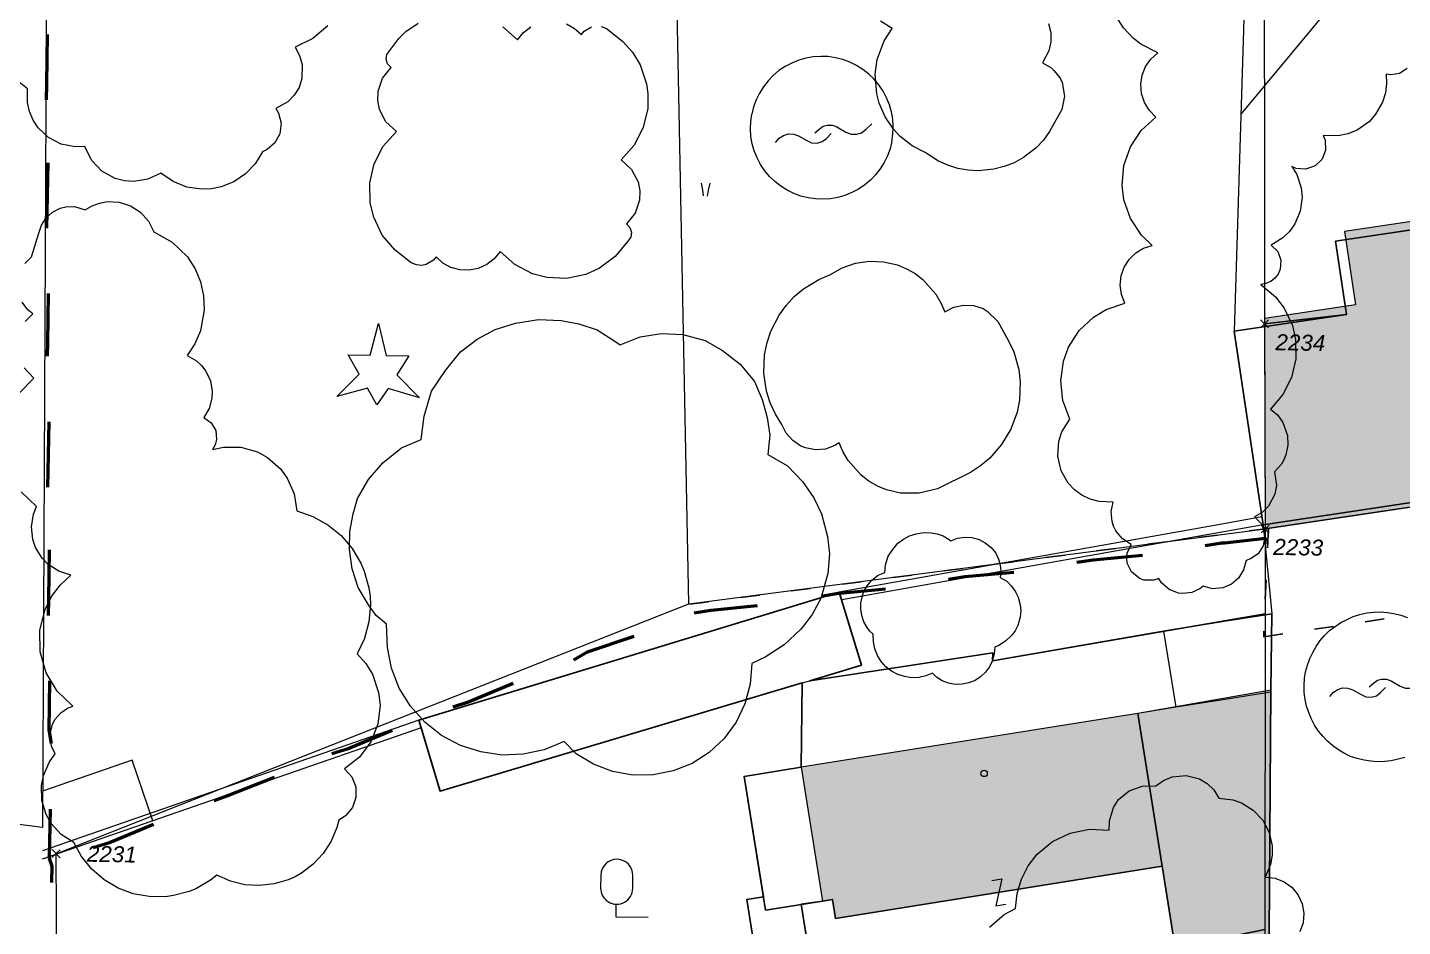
# Model space of a CAD drawing. Header units: metres. Extents: x -208 to 1512, y -277 to 123.
# Drawn here: x -57.5 to -14.64, y -49.26 to -21.24 of the extents above; entities that cross this region are included whole.
import ezdxf
from ezdxf.enums import TextEntityAlignment as Align

# ---------------------------------------------------------------- set-up
doc = ezdxf.new("R2010")
doc.units = ezdxf.units.M
doc.header["$MEASUREMENT"] = 0
doc.linetypes.add('Grenzlinie', pattern=[1.6, 0.6, -1])
for name, color, linetype in [('725 Nachbarbebauung', 7, 'Continuous'), ('730_DKM_Gebäude', 7, 'Continuous'), ('730_DKM_Grenzen', 7, 'Continuous'), ('730_DKM_Objekte', 7, 'Continuous'), ('730_DKM_Punkte', 7, 'Continuous'), ('740_WienGV_Flwd-Bebauungsplan', 7, 'Continuous'), ('740_WienGV_KartogrSymbole', 7, 'Continuous'), ('740_WienGV_L_Baum_ -gruppen_ Grünflächen', 7, 'Continuous'), ('740_WienGV_L_Gebäude', 7, 'Continuous'), ('740_WienGV_L_Mauer_Sockel', 7, 'Continuous'), ('Neubau_840 Baulinien', 7, 'Continuous')]:
    doc.layers.add(name, color=color, linetype=linetype)
doc.styles.add('ERSTELLTER_STIL_1', font='arial.ttf')

# ---------------------------------------------------------------- blocks, each defined once
blk = doc.blocks.new('Decke_3_4', base_point=(-16.108, -29.889))
at = {"layer": '725 Nachbarbebauung', "linetype": 'Continuous', "lineweight": 0, "true_color": 0x1f1f1f}
blk.add_hatch(color=250, dxfattribs=at).paths.add_polyline_path([(-16.108, -29.889), (-18.942, -30.308), (-18.919, -36.87), (-9.962, -35.528), (-11.125, -27.588), (-12.991, -27.865), (-13.107, -27.103), (-16.447, -27.603)])
at = {"layer": '725 Nachbarbebauung', "color": 8, "linetype": 'Continuous', "lineweight": 13, "flags": 128}
blk.add_lwpolyline([(-16.108, -29.889), (-18.942, -30.308), (-18.919, -36.87), (-9.962, -35.528), (-11.125, -27.588), (-12.991, -27.865), (-13.107, -27.103), (-16.447, -27.603)], close=True, dxfattribs=at)
blk = doc.blocks.new('Decke_42_4', base_point=(-22.895, -42.618))
at = {"layer": '725 Nachbarbebauung', "linetype": 'Continuous', "lineweight": 0, "true_color": 0x1f1f1f}
blk.add_hatch(color=250, dxfattribs=at).paths.add_polyline_path([(-22.895, -42.618), (-21.729, -49.93), (-20.445, -49.744), (-18.8, -49.514), (-18.741, -41.894)])
at = {"layer": '725 Nachbarbebauung', "color": 8, "linetype": 'Continuous', "lineweight": 13, "flags": 128}
blk.add_lwpolyline([(-22.895, -42.618), (-21.729, -49.93), (-20.445, -49.744), (-18.8, -49.514), (-18.741, -41.894)], close=True, dxfattribs=at)
blk = doc.blocks.new('Decke_43_4', base_point=(-22.895, -42.618))
at = {"layer": '725 Nachbarbebauung', "linetype": 'Continuous', "lineweight": 0, "true_color": 0x1f1f1f}
blk.add_hatch(color=250, dxfattribs=at).paths.add_polyline_path([(-22.895, -42.618), (-33.387, -44.296), (-32.724, -48.468), (-32.413, -48.414), (-32.313, -49.006), (-22.132, -47.382)])
at = {"layer": '725 Nachbarbebauung', "color": 8, "linetype": 'Continuous', "lineweight": 13, "flags": 128}
blk.add_lwpolyline([(-22.895, -42.618), (-33.387, -44.296), (-32.724, -48.468), (-32.413, -48.414), (-32.313, -49.006), (-22.132, -47.382)], close=True, dxfattribs=at)
blk = doc.blocks.new('FIG0520[25]_4', base_point=(-38.887, -48.07))
at = {"layer": '730_DKM_Objekte', "color": 8, "linetype": 'Continuous', "lineweight": 13}
for p, q in [((-39.63, -47.657), (-39.637, -48.057)), ((-38.637, -48.075), (-38.63, -47.675)), ((-39.154, -48.966), (-39.147, -48.566)), ((-38.154, -48.984), (-39.154, -48.966))]:
    blk.add_line(p, q, dxfattribs=at)
for centre, start, end in [((-39.13, -47.666), 358.95, 178.95), ((-39.137, -48.066), 178.95, 358.95)]:
    blk.add_arc(centre, 0.5, start, end, dxfattribs=at)
blk = doc.blocks.new('FIG0410[26]_4', base_point=(-27.682, -44.49))
at = {"layer": '730_DKM_Objekte', "color": 8, "linetype": 'Continuous', "lineweight": 13}
blk.add_circle((-27.682, -44.49), 0.1, dxfattribs=at)
blk = doc.blocks.new('FIG0200[41]_4', base_point=(-18.919, -36.87))
at = {"layer": '730_DKM_Punkte', "color": 8, "linetype": 'Continuous', "lineweight": 13}
for p, q in [((-19.046, -36.992), (-18.792, -36.747)), ((-19.041, -36.742), (-18.796, -36.997))]:
    blk.add_line(p, q, dxfattribs=at)
at = {"layer": '730_DKM_Punkte', "color": 8, "lineweight": 13, "style": 'ERSTELLTER_STIL_1'}
blk.add_attdef('PNUM', text='', height=0.5, rotation=358.95, dxfattribs=at).set_placement((-18.302, -37.279), align=Align.BOTTOM_LEFT)
blk = doc.blocks.new('FIG0200[42]_4', base_point=(-56.611, -46.991))
at = {"layer": '730_DKM_Punkte', "color": 8, "linetype": 'Continuous', "lineweight": 13}
for p, q in [((-56.738, -47.113), (-56.483, -46.868)), ((-56.733, -46.863), (-56.488, -47.118))]:
    blk.add_line(p, q, dxfattribs=at)
at = {"layer": '730_DKM_Punkte', "color": 8, "lineweight": 13, "style": 'ERSTELLTER_STIL_1'}
blk.add_attdef('PNUM', text='', height=0.5, rotation=358.95, dxfattribs=at).set_placement((-55.994, -47.4), align=Align.BOTTOM_LEFT)
blk = doc.blocks.new('FIG0200[44]_4', base_point=(-18.942, -30.478))
at = {"layer": '730_DKM_Punkte', "color": 8, "linetype": 'Continuous', "lineweight": 13}
for p, q in [((-19.069, -30.601), (-18.814, -30.355)), ((-19.064, -30.351), (-18.819, -30.605))]:
    blk.add_line(p, q, dxfattribs=at)
at = {"layer": '730_DKM_Punkte', "color": 8, "lineweight": 13, "style": 'ERSTELLTER_STIL_1'}
blk.add_attdef('PNUM', text='', height=0.5, rotation=358.95, dxfattribs=at).set_placement((-18.325, -30.887), align=Align.BOTTOM_LEFT)
blk = doc.blocks.new('FIG0320[63]_4', base_point=(-27.223, -48.194))
at = {"layer": '730_DKM_Objekte', "color": 8, "linetype": 'Continuous', "lineweight": 13}
for p, q in [((-27.444, -47.824), (-27.128, -47.774)), ((-27.128, -47.774), (-27.318, -48.614)), ((-27.318, -48.614), (-27.002, -48.564))]:
    blk.add_line(p, q, dxfattribs=at)
blk = doc.blocks.new('GI00131_ATT627(WIESE)0[68]_4', base_point=(-36.369, -26.292))
at = {"layer": '740_WienGV_L_Baum_ -gruppen_ Grünflächen', "color": 252, "linetype": 'Continuous', "lineweight": 13, "true_color": 0x949494}
for p, q in [((-36.505, -26.089), (-36.465, -26.31)), ((-36.273, -26.308), (-36.225, -26.095)), ((-36.465, -26.31), (-36.445, -26.491)), ((-36.301, -26.493), (-36.273, -26.308))]:
    blk.add_line(p, q, dxfattribs=at)
blk = doc.blocks.new('GI0007_ATT22(LAUB)0[78]_4', base_point=(-29.033, -39.348))
at = {"layer": '740_WienGV_L_Baum_ -gruppen_ Grünflächen', "color": 252, "linetype": 'Continuous', "lineweight": 13, "true_color": 0x949494}
for p, q in [((-30.373, -37.316), (-30.2, -37.184)), ((-30.2, -37.184), (-30.013, -37.084)), ((-30.013, -37.084), (-29.802, -37.017)), ((-29.802, -37.017), (-29.564, -36.979)), ((-29.564, -36.979), (-29.329, -36.99)), ((-29.329, -36.99), (-29.145, -37.026)), ((-29.145, -37.026), (-28.954, -37.086)), ((-28.954, -37.086), (-28.771, -37.203)), ((-28.771, -37.203), (-28.715, -37.243)), ((-28.715, -37.243), (-28.507, -37.158)), ((-28.507, -37.158), (-28.286, -37.123)), ((-28.286, -37.123), (-28.063, -37.134)), ((-28.063, -37.134), (-27.833, -37.196)), ((-27.833, -37.196), (-27.65, -37.302)), ((-30.676, -37.723), (-30.53, -37.509)), ((-30.53, -37.509), (-30.373, -37.316)), ((-27.65, -37.302), (-27.467, -37.444)), ((-27.467, -37.444), (-27.318, -37.625)), ((-27.318, -37.625), (-27.239, -37.811)), ((-30.781, -38.226), (-30.752, -37.985)), ((-30.752, -37.985), (-30.676, -37.723)), ((-27.239, -37.811), (-27.186, -37.997)), ((-27.186, -37.997), (-27.161, -38.182)), ((-31.329, -38.642), (-31.18, -38.467)), ((-31.18, -38.467), (-30.985, -38.311)), ((-30.985, -38.311), (-30.781, -38.226)), ((-27.161, -38.182), (-27.179, -38.381)), ((-27.179, -38.381), (-26.975, -38.498)), ((-26.975, -38.498), (-26.821, -38.661)), ((-31.524, -39.183), (-31.488, -38.999)), ((-31.488, -38.999), (-31.443, -38.839)), ((-31.443, -38.839), (-31.329, -38.642)), ((-26.821, -38.661), (-26.704, -38.83)), ((-26.704, -38.83), (-26.621, -38.999)), ((-26.621, -38.999), (-26.562, -39.235)), ((-31.527, -39.368), (-31.524, -39.183)), ((-31.499, -39.571), (-31.527, -39.368)), ((-26.562, -39.235), (-26.54, -39.413)), ((-26.54, -39.413), (-26.558, -39.619)), ((-31.435, -39.764), (-31.499, -39.571)), ((-31.328, -39.944), (-31.435, -39.764)), ((-26.558, -39.619), (-26.63, -39.877)), ((-31.248, -40.055), (-31.328, -39.944)), ((-31.143, -40.146), (-31.248, -40.055)), ((-31.133, -40.388), (-31.143, -40.146)), ((-26.839, -40.2), (-27.009, -40.361)), ((-26.821, -40.176), (-26.839, -40.2)), ((-26.719, -40.042), (-26.821, -40.176)), ((-26.63, -39.877), (-26.719, -40.042)), ((-31.091, -40.602), (-31.133, -40.388)), ((-31.01, -40.81), (-31.091, -40.602)), ((-27.347, -40.553), (-27.365, -40.766)), ((-27.207, -40.488), (-27.347, -40.553)), ((-27.009, -40.361), (-27.207, -40.488)), ((-30.892, -40.997), (-31.01, -40.81)), ((-30.742, -41.163), (-30.892, -40.997)), ((-27.418, -40.972), (-27.511, -41.162)), ((-27.365, -40.766), (-27.418, -40.972)), ((-30.571, -41.301), (-30.742, -41.163)), ((-30.373, -41.405), (-30.571, -41.301)), ((-30.161, -41.472), (-30.373, -41.405)), ((-29.942, -41.505), (-30.161, -41.472)), ((-29.721, -41.495), (-29.942, -41.505)), ((-29.503, -41.449), (-29.721, -41.495)), ((-29.295, -41.364), (-29.503, -41.449)), ((-29.17, -41.491), (-29.295, -41.364)), ((-28.991, -41.601), (-29.17, -41.491)), ((-27.79, -41.477), (-27.966, -41.591)), ((-27.635, -41.334), (-27.79, -41.477)), ((-27.511, -41.162), (-27.635, -41.334)), ((-28.793, -41.675), (-28.991, -41.601)), ((-28.584, -41.715), (-28.793, -41.675)), ((-28.37, -41.711), (-28.584, -41.715)), ((-28.163, -41.669), (-28.37, -41.711)), ((-27.966, -41.591), (-28.163, -41.669))]:
    blk.add_line(p, q, dxfattribs=at)
blk = doc.blocks.new('GI0007_ATT22(NADEL)0[83]_4', base_point=(-46.552, -31.735))
at = {"layer": '740_WienGV_L_Baum_ -gruppen_ Grünflächen', "color": 252, "linetype": 'Continuous', "lineweight": 13, "true_color": 0x949494}
for p, q in [((-46.822, -31.456), (-46.562, -30.467)), ((-46.562, -30.467), (-46.319, -31.465)), ((-47.167, -32.046), (-47.506, -31.443)), ((-47.506, -31.443), (-46.822, -31.456)), ((-46.319, -31.465), (-45.617, -31.478)), ((-45.617, -31.478), (-45.987, -32.062)), ((-47.857, -32.739), (-47.167, -32.046)), ((-45.987, -32.062), (-45.284, -32.782)), ((-46.902, -32.479), (-47.857, -32.739)), ((-46.612, -33.001), (-46.902, -32.479)), ((-46.264, -32.497), (-46.612, -33.001)), ((-45.284, -32.782), (-46.264, -32.497))]:
    blk.add_line(p, q, dxfattribs=at)
blk = doc.blocks.new('GI0007_ATT22(LAUB)0[84]_4', base_point=(-39.983, -37.447))
at = {"layer": '740_WienGV_L_Baum_ -gruppen_ Grünflächen', "color": 252, "linetype": 'Continuous', "lineweight": 13, "true_color": 0x949494}
for p, q in [((-42.291, -30.456), (-41.575, -30.341)), ((-41.575, -30.341), (-40.871, -30.375)), ((-40.871, -30.375), (-40.319, -30.481)), ((-43.484, -30.956), (-42.924, -30.657)), ((-42.924, -30.657), (-42.291, -30.456)), ((-40.319, -30.481), (-39.746, -30.662)), ((-39.746, -30.662), (-39.198, -31.014)), ((-38.406, -30.879), (-37.743, -30.774)), ((-37.743, -30.774), (-37.072, -30.807)), ((-37.072, -30.807), (-36.382, -30.991)), ((-44.004, -31.352), (-43.484, -30.956)), ((-39.198, -31.014), (-39.03, -31.134)), ((-39.03, -31.134), (-38.406, -30.879)), ((-36.382, -30.991), (-35.833, -31.31)), ((-44.473, -31.93), (-44.004, -31.352)), ((-35.833, -31.31), (-35.286, -31.736)), ((-44.911, -32.573), (-44.473, -31.93)), ((-35.286, -31.736), (-34.838, -32.277)), ((-45.139, -33.358), (-44.911, -32.573)), ((-34.838, -32.277), (-34.603, -32.836)), ((-34.603, -32.836), (-34.442, -33.394)), ((-45.227, -34.081), (-45.139, -33.358)), ((-34.442, -33.394), (-34.367, -33.95)), ((-45.84, -34.337), (-45.227, -34.081)), ((-34.367, -33.95), (-34.421, -34.546)), ((-46.424, -34.806), (-45.84, -34.337)), ((-34.421, -34.546), (-33.808, -34.899)), ((-46.871, -35.331), (-46.424, -34.806)), ((-33.808, -34.899), (-33.348, -35.387)), ((-47.212, -35.922), (-46.871, -35.331)), ((-33.348, -35.387), (-32.995, -35.895)), ((-47.349, -36.4), (-47.212, -35.922)), ((-32.995, -35.895), (-32.748, -36.401)), ((-47.455, -36.952), (-47.349, -36.4)), ((-32.748, -36.401), (-32.569, -37.108)), ((-47.465, -37.507), (-47.455, -36.952)), ((-32.569, -37.108), (-32.504, -37.642)), ((-47.381, -38.116), (-47.465, -37.507)), ((-32.504, -37.642), (-32.558, -38.26)), ((-47.189, -38.696), (-47.381, -38.116)), ((-32.558, -38.26), (-32.775, -39.034)), ((-46.868, -39.235), (-47.189, -38.696)), ((-46.629, -39.57), (-46.868, -39.235)), ((-32.775, -39.034), (-33.04, -39.531)), ((-46.314, -39.842), (-46.629, -39.57)), ((-46.284, -40.568), (-46.314, -39.842)), ((-33.04, -39.531), (-33.346, -39.931)), ((-33.401, -40.004), (-33.911, -40.486)), ((-33.346, -39.931), (-33.401, -40.004)), ((-46.157, -41.21), (-46.284, -40.568)), ((-33.911, -40.486), (-34.505, -40.869)), ((-34.924, -41.064), (-34.978, -41.703)), ((-34.505, -40.869), (-34.924, -41.064)), ((-45.913, -41.833), (-46.157, -41.21)), ((-45.561, -42.394), (-45.913, -41.833)), ((-34.978, -41.703), (-35.139, -42.319)), ((-45.111, -42.893), (-45.561, -42.394)), ((-35.139, -42.319), (-35.416, -42.89)), ((-44.596, -43.308), (-45.111, -42.893)), ((-35.416, -42.89), (-35.788, -43.405)), ((-44.005, -43.618), (-44.596, -43.308)), ((-43.368, -43.821), (-44.005, -43.618)), ((-40.771, -43.495), (-41.394, -43.751)), ((-40.394, -43.876), (-40.771, -43.495)), ((-35.788, -43.405), (-36.255, -43.834)), ((-42.709, -43.919), (-43.368, -43.821)), ((-42.047, -43.888), (-42.709, -43.919)), ((-41.394, -43.751), (-42.047, -43.888)), ((-39.856, -44.205), (-40.394, -43.876)), ((-36.255, -43.834), (-36.784, -44.176)), ((-39.263, -44.43), (-39.856, -44.205)), ((-38.635, -44.548), (-39.263, -44.43)), ((-37.995, -44.538), (-38.635, -44.548)), ((-37.374, -44.411), (-37.995, -44.538)), ((-36.784, -44.176), (-37.374, -44.411))]:
    blk.add_line(p, q, dxfattribs=at)
blk = doc.blocks.new('GW000101_ATT625(TEICH)0[85]_4', base_point=(-32.68, -24.534))
at = {"layer": '740_WienGV_KartogrSymbole', "color": 252, "linetype": 'Continuous', "lineweight": 13, "true_color": 0x949494}
for p, q in [((-32.955, -24.524), (-32.822, -24.406)), ((-32.822, -24.406), (-32.701, -24.319)), ((-32.701, -24.319), (-32.57, -24.281)), ((-32.57, -24.281), (-32.41, -24.284)), ((-32.41, -24.284), (-32.271, -24.337)), ((-32.271, -24.337), (-31.994, -24.502)), ((-31.504, -24.521), (-31.362, -24.413)), ((-31.362, -24.413), (-31.179, -24.247)), ((-34.18, -24.822), (-34.068, -24.694)), ((-34.068, -24.694), (-33.936, -24.606)), ((-33.936, -24.606), (-33.785, -24.559)), ((-33.785, -24.559), (-33.615, -24.562)), ((-33.615, -24.562), (-33.466, -24.615)), ((-33.466, -24.615), (-33.209, -24.759)), ((-33.209, -24.759), (-33.06, -24.832)), ((-33.06, -24.832), (-32.89, -24.845)), ((-32.89, -24.845), (-32.73, -24.798)), ((-32.73, -24.798), (-32.598, -24.701)), ((-32.598, -24.701), (-32.445, -24.543)), ((-31.994, -24.502), (-31.825, -24.565)), ((-31.825, -24.565), (-31.655, -24.568)), ((-31.655, -24.568), (-31.504, -24.521))]:
    blk.add_line(p, q, dxfattribs=at)
blk = doc.blocks.new('GW000101_ATT625(TEICH)_2D15[177]_4', base_point=(-15.404, -41.802))
at = {"layer": '740_WienGV_KartogrSymbole', "color": 252, "linetype": 'Continuous', "lineweight": 13, "true_color": 0x949494}
for p, q in [((-15.425, -41.586), (-15.295, -41.549)), ((-15.295, -41.549), (-15.135, -41.551)), ((-15.135, -41.551), (-14.996, -41.604)), ((-14.087, -41.681), (-13.904, -41.514)), ((-16.905, -42.089), (-16.792, -41.961)), ((-16.792, -41.961), (-16.661, -41.874)), ((-16.661, -41.874), (-16.51, -41.826)), ((-16.51, -41.826), (-16.34, -41.829)), ((-16.34, -41.829), (-16.191, -41.882)), ((-16.191, -41.882), (-15.933, -42.027)), ((-15.679, -41.791), (-15.547, -41.674)), ((-15.547, -41.674), (-15.425, -41.586)), ((-15.454, -42.066), (-15.322, -41.968)), ((-15.322, -41.968), (-15.169, -41.811)), ((-14.996, -41.604), (-14.718, -41.769)), ((-14.718, -41.769), (-14.55, -41.832)), ((-14.55, -41.832), (-14.38, -41.835)), ((-14.38, -41.835), (-14.229, -41.788)), ((-14.229, -41.788), (-14.087, -41.681)), ((-15.933, -42.027), (-15.785, -42.1)), ((-15.785, -42.1), (-15.615, -42.113)), ((-15.615, -42.113), (-15.454, -42.066))]:
    blk.add_line(p, q, dxfattribs=at)

msp = doc.modelspace()

# ---------------------------------------------------------------- linework, layer by layer
at = {"layer": '730_DKM_Gebäude', "color": 7, "linetype": 'Continuous', "lineweight": 25}
for points in [[(0.01, -2.079), (-11.49, -2.06), (-11.498, -7.431), (-6.815, -25.339), (-11.67, -26.061), (-11.403, -27.886), (-13.268, -28.162), (-13.384, -27.399), (-16.724, -27.898), (-16.386, -30.185), (-18.942, -30.478)], [(-18.922, -39.512), (-27.416, -40.984), (-27.411, -40.735), (-33.118, -41.6), (-31.509, -41.12), (-32.197, -38.837), (-45.302, -42.827), (-44.643, -45.039), (-33.349, -41.666), (-33.387, -44.296), (-35.163, -44.583), (-34.562, -48.335), (-35.083, -48.415), (-34.76, -50.451), (-33.125, -50.191), (-33.386, -48.566), (-32.724, -48.468), (-32.413, -48.414), (-32.313, -49.006), (-22.132, -47.382), (-21.729, -49.93), (-18.935, -49.358)]]:
    msp.add_lwpolyline(points, dxfattribs=at)
at = {"layer": '730_DKM_Grenzen', "color": 8, "linetype": 'Continuous', "lineweight": 13}
for points in [[(-18.961, 0.107), (-18.942, -30.478), (-18.919, -36.87)], [(-36.885, -39.201), (-37.358, -15.398)], [(0.066, -34.027), (-1.232, -34.221), (-5.639, -34.882), (-18.919, -36.87)], [(-36.885, -39.201), (-18.919, -36.87)], [(-18.919, -36.87), (-18.922, -39.512), (-18.935, -49.358), (-18.936, -50.922)], [(-56.611, -46.991), (-36.885, -39.201)], [(-56.588, -50.692), (-56.611, -46.991)]]:
    msp.add_lwpolyline(points, dxfattribs=at)
at = {"layer": '740_WienGV_Flwd-Bebauungsplan', "color": 1, "linetype": 'Continuous', "lineweight": 50, "true_color": 0xfb0106}
for points in [[(-56.884, -21.461), (-56.91, -22.99)], [(-56.91, -22.99), (-56.919, -23.5)], [(-56.869, -25.455), (-56.896, -26.984)], [(-56.896, -26.984), (-56.905, -27.494)], [(-56.855, -29.535), (-56.882, -31.064)], [(-56.882, -31.064), (-56.89, -31.489)], [(-56.84, -33.529), (-56.867, -35.058)], [(-56.867, -35.058), (-56.876, -35.568)], [(-18.917, -37.339), (-18.914, -37.169), (-20.192, -37.317), (-20.277, -37.316)], [(-56.826, -37.524), (-56.852, -39.053)], [(-22.748, -37.697), (-24.28, -37.84)], [(-20.277, -37.316), (-20.788, -37.392)], [(-24.28, -37.84), (-24.792, -37.916)], [(-28.284, -38.365), (-28.795, -38.441)], [(-26.752, -38.222), (-28.284, -38.365)], [(-32.288, -38.889), (-32.714, -38.967)], [(-30.755, -38.746), (-32.288, -38.889)], [(-56.852, -39.053), (-56.861, -39.563)], [(-36.206, -39.415), (-36.718, -39.491)], [(-34.759, -39.271), (-36.206, -39.415)], [(-38.6, -40.223), (-40.054, -40.708)], [(-40.054, -40.708), (-40.483, -40.955)], [(-56.812, -41.603), (-56.839, -43.132)], [(-42.366, -41.687), (-43.735, -42.258)], [(-43.735, -42.258), (-44.248, -42.419)], [(-56.839, -43.132), (-56.762, -43.559)], [(-46.131, -43.15), (-47.501, -43.721)], [(-47.501, -43.721), (-48.013, -43.882)], [(-49.811, -44.616), (-51.266, -45.185)], [(-51.266, -45.185), (-51.694, -45.347)], [(-56.797, -45.598), (-56.824, -47.127)], [(-53.576, -46.079), (-54.946, -46.65)], [(-54.946, -46.65), (-55.459, -46.811)], [(-56.824, -47.127), (-56.744, -47.383)], [(-56.744, -47.383), (-56.753, -47.893)]]:
    msp.add_lwpolyline(points, dxfattribs=at)
at = {"layer": '740_WienGV_KartogrSymbole', "color": 252, "linetype": 'Continuous', "lineweight": 13, "true_color": 0x949494}
for p, q in [((-20.206, -36.706), (-32.197, -38.837)), ((-19.024, -36.488), (-20.206, -36.706)), ((-45.302, -42.827), (-57.039, -46.903))]:
    msp.add_line(p, q, dxfattribs=at)
at = {"layer": '740_WienGV_L_Baum_ -gruppen_ Grünflächen', "color": 72, "linetype": 'Continuous', "lineweight": 13, "true_color": 0x69e600}
msp.add_line((-16.338, -19.915), (-19.681, -23.939), dxfattribs=at)
for points in [[(-22.798, -21.761), (-23.032, -21.578), (-23.336, -21.251), (-23.574, -20.875)], [(-48.143, -21.184), (-48.61, -21.585), (-49.16, -21.859), (-49.018, -22.114), (-48.94, -22.395), (-48.949, -22.832), (-49.037, -23.107), (-49.185, -23.353), (-49.385, -23.558), (-49.759, -23.767), (-49.675, -23.909), (-49.594, -24.226), (-49.635, -24.552), (-49.788, -24.836), (-50.033, -25.045), (-50.181, -25.113), (-50.405, -25.486), (-50.705, -25.801), (-51.065, -26.046), (-51.469, -26.207), (-51.764, -26.267), (-52.073, -26.281), (-52.532, -26.215), (-52.964, -26.045), (-53.346, -25.781), (-53.747, -25.973), (-54.186, -26.045)], [(-46.436, -22.821), (-46.169, -22.486), (-46.277, -22.376), (-46.324, -22.23), (-46.301, -22.078), (-45.93, -21.583), (-45.706, -21.369), (-45.324, -21.104)], [(-42.688, -21.216), (-42.226, -21.623), (-42.043, -21.396), (-41.813, -21.217)], [(-40.698, -21.13), (-40.447, -21.267), (-40.233, -21.458), (-40.15, -21.354), (-39.923, -21.218)], [(-39.619, -21.207), (-39.458, -21.271), (-38.956, -21.666), (-38.646, -22.012), (-38.405, -22.408), (-38.206, -22.994), (-38.162, -23.301), (-38.168, -23.763), (-38.307, -24.361), (-38.588, -24.908), (-38.994, -25.37), (-38.671, -25.663), (-38.469, -26.049)], [(-30.294, -24.639), (-30.505, -24.413), (-30.767, -24.029), (-30.953, -23.604), (-31.031, -23.305), (-31.076, -22.691), (-31.011, -22.234), (-30.795, -21.659), (-30.544, -21.272), (-30.914, -21.041)], [(-25.679, -21.121), (-25.607, -21.4), (-25.601, -21.688), (-25.66, -21.967), (-25.864, -22.345), (-25.606, -22.491), (-25.495, -22.589), (-25.316, -22.824), (-25.253, -22.958), (-25.175, -23.383), (-25.264, -23.799), (-25.639, -24.486), (-25.835, -24.753), (-26.063, -24.994), (-26.457, -25.297), (-26.748, -25.456), (-27.057, -25.577), (-27.375, -25.659), (-27.858, -25.706), (-28.182, -25.688), (-28.501, -25.631), (-28.811, -25.534), (-29.106, -25.402), (-29.515, -25.137), (-29.927, -24.925), (-30.294, -24.639)], [(-25.007, -33.447), (-25.226, -32.869), (-25.294, -32.254), (-25.211, -31.641), (-25.05, -31.206), (-24.72, -30.689), (-24.273, -30.269), (-23.877, -30.032), (-23.296, -29.837), (-23.401, -29.565), (-23.439, -29.275), (-23.41, -28.985), (-23.314, -28.71), (-23.161, -28.468), (-22.956, -28.268), (-22.711, -28.121), (-22.439, -28.032), (-22.775, -27.71), (-23.118, -27.196), (-23.325, -26.613), (-23.382, -26.152), (-23.326, -25.539), (-23.121, -24.959), (-22.782, -24.447), (-22.327, -24.033), (-22.532, -23.826), (-22.685, -23.577), (-22.775, -23.3), (-22.798, -23.009), (-22.755, -22.726), (-22.648, -22.46), (-22.484, -22.225), (-22.271, -22.034), (-22.798, -21.761)], [(-14.496, -22.522), (-14.731, -22.677), (-15.009, -22.72), (-15.148, -22.696), (-15.136, -22.99)], [(-55.714, -24.95), (-56.012, -24.963), (-56.45, -24.878), (-56.848, -24.673), (-57.168, -24.369), (-57.327, -24.129), (-57.439, -23.863), (-57.502, -23.582), (-57.497, -23.15), (-57.861, -22.862)], [(-38.786, -27.897), (-39.178, -28.376), (-39.674, -28.745), (-40.098, -28.934), (-40.704, -29.059), (-41.318, -29.032), (-41.765, -28.914), (-42.311, -28.632), (-42.772, -28.226), (-42.956, -28.453), (-43.186, -28.631), (-43.452, -28.752), (-43.738, -28.807), (-44.025, -28.796), (-44.301, -28.719), (-44.552, -28.581), (-44.766, -28.39), (-44.849, -28.495), (-45.076, -28.631), (-45.207, -28.656), (-45.379, -28.642), (-45.54, -28.577), (-46.043, -28.183), (-46.442, -27.711), (-46.711, -27.154), (-46.819, -26.703), (-46.831, -26.086), (-46.692, -25.488), (-46.411, -24.941), (-46.004, -24.479), (-46.328, -24.186), (-46.53, -23.799), (-46.586, -23.513), (-46.574, -23.226), (-46.436, -22.821)], [(-15.136, -22.99), (-15.173, -23.282), (-15.26, -23.563), (-15.478, -23.946), (-15.674, -24.166), (-16.054, -24.436), (-16.343, -24.555), (-16.648, -24.619), (-17.114, -24.611), (-17.055, -24.754), (-17.036, -25.059), (-17.146, -25.345), (-17.364, -25.557), (-17.65, -25.659), (-17.952, -25.633), (-18.092, -25.573), (-17.939, -25.822), (-17.801, -26.237), (-17.772, -26.528), (-17.828, -26.962), (-17.995, -27.36), (-18.163, -27.595), (-18.368, -27.796), (-18.737, -28.021), (-18.531, -28.22), (-18.429, -28.488), (-18.449, -28.774), (-18.515, -28.924), (-18.617, -29.054), (-18.746, -29.154), (-18.897, -29.22), (-19.059, -29.246), (-18.602, -29.633), (-18.329, -29.99), (-18.074, -30.532), (-17.973, -30.97), (-17.963, -31.567), (-18.098, -32.149), (-18.369, -32.681), (-18.76, -33.132), (-18.54, -33.317), (-18.369, -33.548)], [(-54.186, -26.045), (-54.483, -26.023), (-54.77, -25.946), (-55.181, -25.715), (-55.505, -25.373), (-55.714, -24.95)], [(-38.469, -26.049), (-38.413, -26.336), (-38.424, -26.622), (-38.563, -27.028), (-38.83, -27.363), (-38.722, -27.473), (-38.675, -27.619), (-38.697, -27.771), (-38.786, -27.897)], [(-57.145, -27.655), (-57.065, -27.4), (-56.92, -27.176), (-56.72, -26.996), (-56.482, -26.874), (-56.308, -26.831), (-56.041, -26.824), (-55.699, -26.923), (-55.485, -26.798), (-55.253, -26.712), (-55.01, -26.668), (-54.64, -26.685), (-54.287, -26.798), (-53.976, -26.999), (-53.729, -27.274), (-53.562, -27.605), (-52.987, -27.93), (-52.516, -28.393), (-52.278, -28.764), (-52.108, -29.171), (-52.013, -29.602), (-51.994, -30.042), (-52.112, -30.692), (-52.284, -31.098), (-52.524, -31.468), (-52.236, -31.63), (-52.073, -31.778), (-51.938, -31.952), (-51.798, -32.251), (-51.741, -32.576), (-51.751, -32.796), (-51.839, -33.115), (-52.006, -33.4), (-51.774, -33.559), (-51.631, -33.803), (-51.607, -34.084), (-51.651, -34.248), (-51.738, -34.395), (-51.388, -34.32), (-50.852, -34.325), (-50.335, -34.47), (-50.02, -34.64), (-49.616, -34.993), (-49.403, -35.282), (-49.188, -35.773), (-49.108, -36.303), (-48.604, -36.477), (-48.137, -36.737), (-47.724, -37.075), (-47.377, -37.48), (-47.106, -37.94), (-47.002, -38.186), (-46.861, -38.701), (-46.825, -38.965), (-46.813, -39.233), (-46.859, -39.765), (-46.997, -40.281), (-47.224, -40.763), (-46.958, -41.06), (-46.749, -41.398), (-46.556, -41.962), (-46.512, -42.357), (-46.577, -42.95), (-46.795, -43.504), (-47.15, -43.981), (-47.619, -44.35), (-47.395, -44.597), (-47.272, -44.906), (-47.263, -45.241), (-47.372, -45.556), (-47.584, -45.813), (-47.794, -45.949), (-47.854, -46.171), (-48.031, -46.596), (-48.281, -46.982), (-48.594, -47.318), (-48.961, -47.595), (-49.161, -47.707), (-49.371, -47.802), (-49.812, -47.934), (-50.269, -47.987), (-50.727, -47.958), (-51.174, -47.85), (-51.595, -47.665), (-51.795, -47.819), (-52.232, -48.072), (-52.465, -48.169), (-52.954, -48.299), (-53.205, -48.331), (-53.71, -48.329), (-54.206, -48.238), (-54.679, -48.061), (-55.113, -47.803), (-55.496, -47.474), (-55.815, -47.082), (-56.06, -46.641), (-56.452, -46.389), (-56.764, -46.045), (-56.917, -45.774), (-57.052, -45.329), (-57.066, -44.864), (-57.007, -44.559)], [(-57.582, -28.6), (-57.376, -28.389), (-57.145, -27.655)], [(-33.988, -33.615), (-34.189, -33.29), (-34.348, -32.942), (-34.463, -32.578), (-34.547, -32.01), (-34.525, -31.439), (-34.45, -31.063), (-34.331, -30.704), (-34.075, -30.206), (-33.857, -29.903), (-33.602, -29.629), (-33.316, -29.388), (-32.838, -29.097), (-32.492, -28.953), (-32.109, -28.732), (-31.692, -28.588), (-31.255, -28.523), (-30.814, -28.541), (-30.384, -28.642), (-30.1, -28.758), (-29.834, -28.91), (-29.589, -29.097), (-29.183, -29.554), (-29.028, -29.819), (-28.909, -30.102), (-28.631, -29.956), (-28.323, -29.89), (-28.01, -29.907), (-27.715, -30.004), (-27.582, -30.081), (-27.256, -30.403), (-26.918, -31.002), (-26.758, -31.35), (-26.604, -31.902), (-26.559, -32.282), (-26.581, -32.853), (-26.656, -33.229), (-26.85, -33.759), (-27.136, -34.241), (-27.505, -34.663)], [(-57.572, -30.403), (-57.34, -30.167), (-57.489, -30.04), (-57.664, -29.803)], [(-57.763, -32.639), (-57.301, -32.167), (-57.607, -31.852)], [(-27.505, -34.663), (-27.79, -34.904), (-28.104, -35.108), (-29.133, -35.616), (-29.704, -35.757), (-30.292, -35.751), (-30.722, -35.65), (-31.006, -35.534), (-31.273, -35.382), (-31.517, -35.195), (-31.923, -34.738), (-32.078, -34.473), (-32.197, -34.19), (-32.331, -34.272), (-32.626, -34.379), (-32.94, -34.404), (-33.249, -34.345), (-33.391, -34.288), (-33.647, -34.118), (-33.851, -33.889), (-33.988, -33.615)], [(-20.243, -38.706), (-20.559, -38.74), (-20.852, -38.654), (-20.961, -38.739), (-21.212, -38.853), (-21.485, -38.885), (-21.623, -38.869), (-21.915, -38.757), (-22.151, -38.55), (-22.238, -38.419), (-22.389, -38.468), (-22.703, -38.461), (-22.851, -38.407), (-23.093, -38.205), (-23.221, -37.931), (-23.238, -37.781), (-23.223, -37.629), (-23.098, -37.353), (-23.371, -37.176), (-23.578, -36.924), (-23.649, -36.778), (-23.695, -36.633), (-23.723, -36.33), (-23.664, -36.032), (-24.095, -36.019), (-24.374, -35.943), (-24.634, -35.819), (-24.865, -35.648), (-25.063, -35.439), (-25.283, -35.054), (-25.388, -34.601), (-25.356, -34.135), (-25.258, -33.84), (-25.007, -33.447)], [(-18.369, -33.548), (-18.223, -33.953), (-18.21, -34.255), (-18.274, -34.564), (-18.337, -34.711), (-18.417, -34.847), (-18.626, -35.085), (-18.569, -35.509), (-18.62, -35.79), (-18.817, -36.159), (-19.014, -36.353), (-19.252, -36.493), (-19.05, -36.701), (-18.942, -36.969), (-18.927, -37.114), (-18.984, -37.398), (-19.142, -37.64), (-19.379, -37.803), (-19.517, -37.849), (-19.592, -38.143), (-19.754, -38.401), (-19.976, -38.59), (-20.243, -38.706)], [(-57.007, -44.559), (-56.82, -44.132), (-56.637, -43.882), (-56.749, -43.644), (-56.796, -43.386), (-56.787, -43.211), (-56.719, -42.957), (-56.637, -42.802), (-56.467, -42.602), (-56.25, -42.454), (-56.087, -42.389), (-56.575, -41.925), (-56.924, -41.349), (-57.11, -40.702), (-57.121, -40.029), (-56.954, -39.377), (-56.751, -38.976), (-56.479, -38.617), (-56.149, -38.311), (-56.526, -38.19), (-56.858, -37.973), (-57.043, -37.785), (-57.251, -37.447), (-57.336, -37.198), (-57.38, -36.804), (-57.319, -36.413), (-57.222, -36.166), (-57.703, -35.714)], [(-26.703, -48.695), (-26.654, -48.233), (-26.522, -47.787), (-26.31, -47.374), (-26.025, -47.008), (-25.55, -46.615), (-24.997, -46.349), (-24.393, -46.227), (-23.78, -46.256), (-23.779, -45.964), (-23.652, -45.546), (-23.49, -45.303), (-23.158, -45.028), (-22.755, -44.883), (-22.327, -44.881), (-22.091, -44.71), (-21.822, -44.598), (-21.388, -44.553), (-20.971, -44.658), (-20.725, -44.804), (-20.518, -45.002), (-20.363, -45.264)], [(-20.363, -45.264), (-19.934, -45.311), (-19.66, -45.405), (-19.292, -45.632), (-18.997, -45.948), (-18.795, -46.329), (-18.7, -46.751), (-18.7, -47.039), (-18.75, -47.323), (-18.918, -47.721), (-18.614, -47.754), (-18.328, -47.864), (-18.081, -48.044), (-17.889, -48.281), (-17.767, -48.553), (-17.716, -48.846), (-17.741, -49.142), (-17.839, -49.422)], [(-27.512, -49.282), (-27.057, -48.886), (-26.703, -48.695)]]:
    msp.add_lwpolyline(points, dxfattribs=at)
at = {"layer": '740_WienGV_L_Baum_ -gruppen_ Grünflächen', "color": 252, "linetype": 'Continuous', "lineweight": 13, "true_color": 0x949494}
for points in [[(-30.557, -24.797), (-30.523, -24.567), (-30.515, -24.334), (-30.531, -24.101), (-30.571, -23.872), (-30.634, -23.648), (-30.721, -23.431), (-30.83, -23.225), (-30.959, -23.032), (-31.109, -22.853), (-31.276, -22.691), (-31.459, -22.546), (-31.657, -22.423), (-31.866, -22.32), (-32.085, -22.24), (-32.311, -22.183), (-32.541, -22.149), (-32.774, -22.141), (-33.008, -22.157), (-33.236, -22.197), (-33.462, -22.261), (-33.677, -22.348), (-33.883, -22.456), (-34.077, -22.586), (-34.256, -22.735), (-34.418, -22.903), (-34.562, -23.087), (-34.685, -23.283), (-34.788, -23.493), (-34.868, -23.712), (-34.926, -23.938)], [(-30.557, -24.797), (-30.614, -25.023), (-30.694, -25.242), (-30.797, -25.451), (-30.92, -25.649), (-31.064, -25.831), (-31.227, -25.999), (-31.405, -26.148), (-31.599, -26.278), (-31.805, -26.387), (-32.021, -26.474), (-32.245, -26.538), (-32.474, -26.577), (-32.707, -26.593), (-32.94, -26.585), (-33.17, -26.552), (-33.396, -26.494), (-33.615, -26.414), (-33.824, -26.312), (-34.022, -26.188), (-34.205, -26.045), (-34.372, -25.882), (-34.522, -25.704), (-34.651, -25.51), (-34.761, -25.304), (-34.848, -25.088), (-34.911, -24.863), (-34.951, -24.634), (-34.967, -24.401), (-34.959, -24.168), (-34.926, -23.938)], [(-14.569, -43.99), (-14.78, -44.047), (-14.991, -44.093), (-15.201, -44.119), (-15.411, -44.125), (-15.631, -44.111), (-15.84, -44.077), (-16.049, -44.023), (-16.258, -43.959), (-16.447, -43.866), (-16.635, -43.753), (-16.812, -43.629), (-16.98, -43.486), (-17.127, -43.333), (-17.264, -43.171), (-17.381, -42.989), (-17.477, -42.797), (-17.564, -42.595), (-17.63, -42.394), (-17.676, -42.183), (-17.702, -41.963), (-17.708, -41.753), (-17.694, -41.533), (-17.66, -41.323), (-17.606, -41.114), (-17.533, -40.906), (-17.439, -40.717), (-17.336, -40.529), (-17.212, -40.351), (-17.069, -40.194), (-16.917, -40.037), (-16.744, -39.91), (-16.562, -39.783), (-16.37, -39.687), (-16.178, -39.6), (-15.967, -39.534), (-15.756, -39.488), (-15.546, -39.462), (-15.326, -39.456), (-15.116, -39.47), (-14.906, -39.503), (-14.697, -39.557), (-14.489, -39.631)]]:
    msp.add_lwpolyline(points, dxfattribs=at)
at = {"layer": '740_WienGV_L_Gebäude', "color": 7, "linetype": 'Continuous', "lineweight": 25}
for p, q in [((-18.986, -36.738), (-19.886, -30.701)), ((-18.986, -36.738), (-14.293, -36.034)), ((-20.262, -39.755), (-22.088, -40.052)), ((-18.717, -39.514), (-20.262, -39.755)), ((-18.741, -41.894), (-18.717, -39.514)), ((-33.349, -41.666), (-33.387, -44.296)), ((-22.132, -47.382), (-21.729, -49.93)), ((-34.499, -48.746), (-32.724, -48.468))]:
    msp.add_line(p, q, dxfattribs=at)
at = {"layer": '740_WienGV_L_Gebäude', "color": 252, "linetype": 'Continuous', "lineweight": 13, "true_color": 0x949494}
for p, q in [((-22.088, -40.052), (-21.711, -42.429)), ((-33.349, -41.666), (-33.118, -41.6)), ((-18.742, -41.954), (-20.307, -42.205)), ((-21.711, -42.429), (-22.895, -42.618)), ((-20.307, -42.205), (-21.711, -42.429)), ((-22.895, -42.618), (-33.387, -44.296)), ((-22.895, -42.618), (-22.132, -47.382)), ((-33.387, -44.296), (-32.724, -48.468))]:
    msp.add_line(p, q, dxfattribs=at)
at = {"layer": '740_WienGV_L_Gebäude', "color": 7, "linetype": 'Continuous', "lineweight": 25}
for points in [[(-19.886, -30.701), (-16.386, -30.185), (-16.724, -27.898), (-13.384, -27.399), (-13.268, -28.162), (-11.403, -27.886), (-11.67, -26.061), (-6.815, -25.339)], [(-32.197, -38.837), (-45.302, -42.827), (-44.643, -45.039), (-33.349, -41.666)], [(-33.118, -41.6), (-31.509, -41.12), (-32.197, -38.837)], [(-22.088, -40.052), (-27.416, -40.984), (-27.411, -40.735), (-33.118, -41.6)], [(-20.445, -49.744), (-18.8, -49.514), (-18.741, -41.894)], [(-33.387, -44.296), (-35.163, -44.583), (-34.499, -48.746)], [(-32.724, -48.468), (-32.413, -48.414), (-32.313, -49.006), (-22.132, -47.382)]]:
    msp.add_lwpolyline(points, dxfattribs=at)
at = {"layer": '740_WienGV_L_Mauer_Sockel', "color": 252, "linetype": 'Continuous', "lineweight": 13, "true_color": 0x949494}
for p, q in [((-18.95, 0.104), (-19.886, -30.701)), ((-18.986, -36.738), (-18.717, -39.514))]:
    msp.add_line(p, q, dxfattribs=at)
at = {"layer": '740_WienGV_L_Mauer_Sockel', "color": 252, "linetype": 'Continuous', "lineweight": 13, "true_color": 0x8a8a8a}
for p, q in [((-18.986, -36.738), (-20.211, -36.956)), ((-45.23, -43.069), (-57.041, -47.162))]:
    msp.add_line(p, q, dxfattribs=at)
for points in [[(-56.89, -14.75), (-57.036, -46.173), (-75.763, -43.789)], [(-20.211, -36.956), (-32.121, -39.078), (-32.125, -39.079)]]:
    msp.add_lwpolyline(points, dxfattribs=at)
at = {"layer": '740_WienGV_L_Mauer_Sockel', "color": 252, "linetype": 'Continuous', "lineweight": 13, "true_color": 0x949494}
msp.add_lwpolyline([(-53.591, -45.967), (-53.591, -45.966), (-54.237, -44.074), (-57.03, -45.044)], dxfattribs=at)
at = {"layer": 'Neubau_840 Baulinien', "color": 1, "linetype": 'Grenzlinie', "lineweight": 25, "true_color": 0xfb0106}
msp.add_lwpolyline([(-36.869, -39.216), (-18.82, -36.855), (-18.968, -40.228), (0.119, -37.419), (0.066, -34.027), (18.849, -31.328), (37.778, -28.307)], dxfattribs=at)

# ---------------------------------------------------------------- block references
at = {"layer": '725 Nachbarbebauung', "color": 8, "linetype": 'Continuous', "lineweight": 13}
for name, p in [('Decke_3_4', (-16.108, -29.889)), ('Decke_42_4', (-22.895, -42.618)), ('Decke_43_4', (-22.895, -42.618))]:
    msp.add_blockref(name, p, dxfattribs=at)
at = {"layer": '730_DKM_Objekte', "color": 8, "linetype": 'Continuous', "lineweight": 13}
msp.add_blockref('FIG0410[26]_4', (-27.682, -44.49), dxfattribs=at)
at = {"layer": '730_DKM_Objekte', "color": 7, "linetype": 'Continuous', "lineweight": 13}
for name, p in [('FIG0520[25]_4', (-38.887, -48.07)), ('FIG0320[63]_4', (-27.223, -48.194))]:
    msp.add_blockref(name, p, dxfattribs=at)
at = {"layer": '730_DKM_Punkte', "color": 8, "linetype": 'Continuous', "lineweight": 13}
for name, p in [('FIG0200[44]_4', (-18.942, -30.478)), ('FIG0200[41]_4', (-18.919, -36.87)), ('FIG0200[42]_4', (-56.611, -46.991))]:
    msp.add_blockref(name, p, dxfattribs=at)
at = {"layer": '740_WienGV_KartogrSymbole', "color": 252, "linetype": 'Continuous', "lineweight": 13, "true_color": 0x949494}
for name, p in [('GW000101_ATT625(TEICH)0[85]_4', (-32.68, -24.534)), ('GW000101_ATT625(TEICH)_2D15[177]_4', (-15.404, -41.802))]:
    msp.add_blockref(name, p, dxfattribs=at)
at = {"layer": '740_WienGV_L_Baum_ -gruppen_ Grünflächen', "color": 252, "linetype": 'Continuous', "lineweight": 13, "true_color": 0x949494}
msp.add_blockref('GI00131_ATT627(WIESE)0[68]_4', (-36.369, -26.292), dxfattribs=at)
at = {"layer": '740_WienGV_L_Baum_ -gruppen_ Grünflächen', "color": 72, "linetype": 'Continuous', "lineweight": 13, "true_color": 0x69e600}
for name, p in [('GI0007_ATT22(LAUB)0[84]_4', (-39.983, -37.447)), ('GI0007_ATT22(NADEL)0[83]_4', (-46.552, -31.735)), ('GI0007_ATT22(LAUB)0[78]_4', (-29.033, -39.348))]:
    msp.add_blockref(name, p, dxfattribs=at)

# ---------------------------------------------------------------- texts
at = {"layer": '730_DKM_Punkte', "color": 8, "linetype": 'Continuous', "lineweight": 13, "char_height": 0.5, "attachment_point": 7, "rotation": 358.95, "style": 'ERSTELLTER_STIL_1'}
for s, insert in [('\\A1;{\\pql;\\fArial|b0|i1|c0|p0;\\W1.000000;2234}', (-18.606, -31.304)), ('\\A1;{\\pql;\\fArial|b0|i1|c0|p0;\\W1.000000;2233}', (-18.673, -37.684)), ('\\A1;{\\pql;\\fArial|b0|i1|c0|p0;\\W1.000000;2231}', (-55.655, -47.248))]:
    msp.add_mtext(s, dxfattribs=dict(at, insert=insert))

doc.saveas('drawing.dxf')
